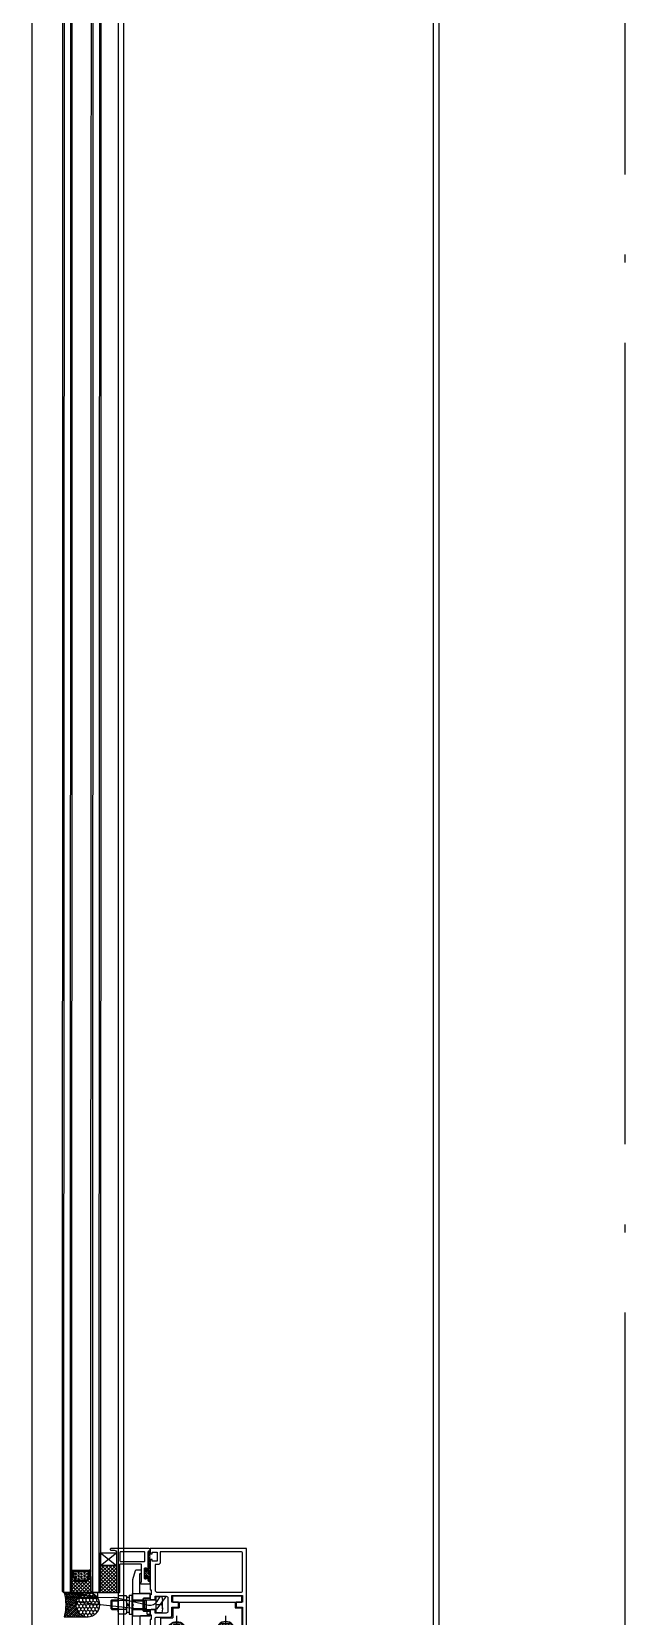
# Model space of a CAD drawing. Extents: x 6843040 to 15500510, y -6507076 to -4940511.
# Drawn here: x 7647908 to 7648278, y -6177391 to -6176403 of the extents above; entities that cross this region are included whole.
import ezdxf

# ---------------------------------------------------------------- set-up
doc = ezdxf.new("R2010")
doc.units = 0
doc.header["$LTSCALE"] = 1000
doc.header["$MEASUREMENT"] = 0
for name, pattern in [('CENTER', [50.8, 31.75, -6.35, 6.35, -6.35]), ('DOTE', [2.42, 2, -0.2, 0.02, -0.2]), ('HIDDEN', [0.375, 0.25, -0.125])]:
    doc.linetypes.add(name, pattern=pattern)
for name, color, linetype in [('-07B2-附件', 8, 'Continuous'), ('1', 1, 'Continuous'), ('CENTER中心线层', 1, 'CENTER'), ('DOTE', 8, 'DOTE'), ('FASTENER紧固件', 2, 'Continuous'), ('FRSTENER紧固件', 2, 'Continuous'), ('GC', 3, 'Continuous'), ('LT-dim 20', 253, 'Continuous'), ('LT-dim 8', 253, 'Continuous'), ('LT-Fill-玻璃1', 14, 'Continuous'), ('LT-中线', 6, 'Continuous'), ('LT-玻璃', 4, 'Continuous'), ('LT-细线', 1, 'Continuous'), ('LT-铝板', 31, 'Continuous'), ('PJ', 25, 'Continuous'), ('XC', 61, 'Continuous'), ('ZX', 1, 'CENTER'), ('密封胶填充', 111, 'Continuous'), ('批荡层', 213, 'Continuous'), ('泡沫棒填充', 71, 'Continuous')]:
    doc.layers.add(name, color=color, linetype=linetype)

# ---------------------------------------------------------------- blocks, each defined once
blk = doc.blocks.new('LT-BLK-20221110170712', base_point=(70366.62, 148976.21))
at = {"layer": 'LT-铝板'}
blk.add_lwpolyline([(70377.32, 148988.71), (70366.82, 148988.71, 0.414214), (70366.32, 148988.21), (70366.32, 148986.21, 0.414214), (70366.82, 148985.71), (70370.32, 148985.71, -0.414214), (70370.82, 148985.21), (70370.82, 148981.71), (70370.82, 148978.21, -0.414214), (70370.32, 148977.71), (70366.82, 148977.71, 0.414214), (70366.32, 148977.21), (70366.32, 148975.21, 0.414214), (70366.82, 148974.71), (70372.32, 148974.71, -0.414214), (70372.82, 148974.21), (70372.82, 148962.71, -0.414214), (70372.32, 148962.21, 0.414214), (70371.82, 148961.71), (70371.82, 148960.71, 0.414214), (70372.32, 148960.21), (70375.33, 148960.21, 0.339454), (70375.81, 148960.58), (70377.32, 148966.21), (70377.32, 148981.21), (70376.82, 148981.71), (70377.32, 148982.21)], format="xyb", close=True, dxfattribs=at)
blk = doc.blocks.new('LT-BLK-20221110170731', base_point=(70370.08, 148951.27))
at = {"layer": 'LT-铝板'}
for points in [[(70391.52, 148949.71, 0.414214), (70391.02, 148950.21), (70389.02, 148950.21, -0.414214), (70387.52, 148951.71), (70387.52, 148976.21, 0.414214), (70387.02, 148976.71), (70386.02, 148976.71, 0.414214), (70385.52, 148976.21), (70385.52, 148959.21, -0.414214), (70385.02, 148958.71), (70372.62, 148958.71, -0.414214), (70372.12, 148959.21), (70372.12, 148969.84, -0.267949), (70372.37, 148970.28, 0.267949), (70372.62, 148970.71), (70372.62, 148970.71, 0.414214), (70372.12, 148971.21), (70367.37, 148971.21, 0.414214), (70366.62, 148970.46), (70366.62, 148970.46, 0.402543), (70367.34, 148969.71, -0.402543), (70367.82, 148969.21), (70367.82, 148967.21, 0.414214), (70368.32, 148966.71, 0.414214), (70368.82, 148967.21), (70368.82, 148967.71, -0.414214), (70369.32, 148968.21), (70369.62, 148968.21, -0.414214), (70370.12, 148967.71), (70370.12, 148961.71, -0.414214), (70369.62, 148961.21), (70369.32, 148961.21, -0.414214), (70368.82, 148961.71), (70368.82, 148962.21, 0.414214), (70368.32, 148962.71), (70368.32, 148962.71, 0.414214), (70367.82, 148962.21), (70367.82, 148951.21, -0.402543), (70367.34, 148950.71, 0.402543), (70366.62, 148949.96, 0.414214), (70367.37, 148949.21), (70391.02, 148949.21, 0.414214)], [(70385.02, 148951.21, 0.414214), (70385.52, 148951.71), (70385.52, 148956.71, 0.414214), (70385.02, 148957.21), (70370.32, 148957.21, 0.414214), (70369.82, 148956.71), (70369.82, 148951.71, 0.414214), (70370.32, 148951.21)]]:
    blk.add_lwpolyline(points, format="xyb", close=True, dxfattribs=at)
blk = doc.blocks.new('LT-BLK-20221110171121', base_point=(70395.52, 148950.21))
at = {"layer": '1'}
h = blk.add_hatch(dxfattribs=at)
h.set_pattern_fill('ANSI37', color=252, scale=0.5, angle=-180, style=0)
h.set_pattern_definition([(315, (70258.9578, 147994.0747), (-1.122532, -1.122532), []), (225, (70258.9578, 147994.0747), (-1.122532, 1.122532), [])])
h.paths.add_polyline_path([(70387.52, 148973.71), (70387.52, 148956.71), (70397.52, 148956.71), (70397.52, 148973.71)])
at = {"layer": '1', "color": 252}
for p, q in [((70397.52, 148948.91), (70387.52, 148956.71)), ((70397.52, 148956.71), (70387.52, 148948.91)), ((70397.52, 148948.91), (70387.52, 148956.71)), ((70397.52, 148956.71), (70387.52, 148948.91))]:
    blk.add_line(p, q, dxfattribs=at)
at = {"layer": 'LT-细线'}
for points in [[(70397.52, 148972.71), (70398.52, 148973.71), (70387.52, 148973.71)], [(70397.52, 148972.71), (70397.52, 148948.91), (70387.52, 148948.91), (70387.52, 148973.71)], [(70387.52, 148956.71), (70397.52, 148956.71)]]:
    blk.add_lwpolyline(points, dxfattribs=at)
blk = doc.blocks.new('LT-BLK-20221110170740', base_point=(70370.12, 148964.71))
at = {"layer": 'LT-细线', "lineweight": 25}
blk.add_lwpolyline([(70366.52, 148952.21), (70366.52, 148951.41, 0.414214), (70366.72, 148951.21), (70367.62, 148951.21, 0.414214), (70367.82, 148951.41), (70367.82, 148963.16, -0.414214), (70367.97, 148963.31), (70369.02, 148963.31, -0.487404), (70369.12, 148963.16), (70369.12, 148961.96, 0.414214), (70369.27, 148961.81), (70369.97, 148961.81, 0.414214), (70370.12, 148961.96), (70370.12, 148967.46, 0.414214), (70369.97, 148967.61), (70369.27, 148967.61, 0.414214), (70369.12, 148967.46), (70369.12, 148966.26, -0.487404), (70369.02, 148966.11), (70367.97, 148966.11, -0.414214), (70367.82, 148966.26), (70367.82, 148969.01, 0.414214), (70367.62, 148969.21), (70366.72, 148969.21, 0.414214), (70366.52, 148969.01), (70366.52, 148968.21, -0.287157), (70366.52, 148966.21, -0.287157), (70366.52, 148964.21, -0.287157), (70366.52, 148962.21, -0.287157), (70366.52, 148960.21, -0.287157), (70366.52, 148958.21, -0.287157), (70366.52, 148956.21, -0.287157), (70366.52, 148954.21, -0.287157)], format="xyb", close=True, dxfattribs=at)
blk = doc.blocks.new('LT-BLK-20221110170832', base_point=(70370.12, 148964.71))
at = {"layer": '1'}
h = blk.add_hatch(dxfattribs=at)
h.set_pattern_fill('ANSI31', color=252, scale=0.3, angle=-180, style=0)
h.set_pattern_definition([(315, (69125.05355, 144959.7555), (-0.6735192, -0.6735192), [])])
h.paths.add_polyline_path([(70367.82, 148963.16, -0.414214), (70367.97, 148963.31), (70369.02, 148963.31, -0.487404), (70369.12, 148963.16), (70369.12, 148961.96, 0.414214), (70369.27, 148961.81), (70369.97, 148961.81, 0.414214), (70370.12, 148961.96), (70370.12, 148967.46, 0.414214), (70369.97, 148967.61), (70369.27, 148967.61, 0.414214), (70369.12, 148967.46), (70369.12, 148966.26, -0.487404), (70369.02, 148966.11), (70367.97, 148966.11, -0.414214), (70367.82, 148966.26), (70367.82, 148969.01, 0.414214), (70367.62, 148969.21), (70366.72, 148969.21, 0.414214), (70366.52, 148969.01), (70366.52, 148968.21, -0.287157), (70366.52, 148966.21, -0.287157), (70366.52, 148964.21, -0.287157), (70366.52, 148962.21, -0.287157), (70366.52, 148960.21, -0.287157), (70366.52, 148958.21, -0.287157), (70366.52, 148956.21, -0.287157), (70366.52, 148954.21, -0.287157), (70366.52, 148952.21), (70366.52, 148951.41, 0.414214), (70366.72, 148951.21), (70367.62, 148951.21, 0.414214), (70367.82, 148951.41)])
at = {"layer": 'LT-细线'}
blk.add_blockref('LT-BLK-20221110170740', (70370.12, 148964.71), dxfattribs=at)
blk = doc.blocks.new('LT-耐候密封胶缝')
at = {"layer": '密封胶填充'}
h = blk.add_hatch(dxfattribs=at)
h.set_pattern_fill('ANSI38', color=8, scale=0.04, angle=180, style=0)
h.set_pattern_definition([(225, (-9e-13, 6e-11), (0.0449013, -0.0449013), []), (315, (-9e-13, 6e-11), (0.134704, -0.0449013), [0.15875, -0.09525])])
edge = h.paths.add_edge_path()
edge.add_line((0.5, -1), (0.5, -0.02))
edge.add_arc((0, 1.798), 1.885, 254.61982, 285.38016, ccw=False)
edge.add_line((-0.5, -0.02), (-0.5, -1))
edge.add_arc((0, -1), 0.5, 0, 180, ccw=False)
at = {"layer": '泡沫棒填充'}
h = blk.add_hatch(dxfattribs=at)
h.set_pattern_fill('HONEY', color=8, scale=0.026667, angle=180, style=0)
h.set_pattern_definition([(180, (104.55329, -12.9341), (-0.127, -0.073323467), [0.08466667, -0.16933333]), (300, (104.55329, -12.9341), (0.126999985, -0.073323493), [0.08466667, -0.16933333]), (240, (104.55329, -12.9341), (-1.5e-08, -0.14664696), [-0.16933333, 0.08466667])])
h.paths.add_polyline_path([(0.5, -1, -1), (-0.5, -1, -1)])
at = {"layer": 'LT-细线'}
for points in [[(-0.5, -1), (-0.5, -0.02)], [(0.5, -0.02), (0.5, -1)]]:
    blk.add_lwpolyline(points, dxfattribs=at)
blk.add_lwpolyline([(-0.5, -0.02, 0.135029), (0.5, -0.02, 0.135029)], format="xyb", dxfattribs=at)
blk.add_circle((0, -1), 0.5, dxfattribs=at)
blk = doc.blocks.new('*U251')
at = {"layer": '-07B2-附件', "color": 6, "lineweight": -3}
for p, q in [((-5, 3.61), (-5, 0)), ((5, 0), (-5, 0)), ((-3, -15.1), (-3, 0)), ((0, 3.61), (0, 0)), ((0, 3.61), (0, 0)), ((3, -15.1), (3, 0)), ((5, 3.61), (5, 0)), ((-3, -6), (-2.4, -7.2)), ((3, -6), (-3, -6)), ((3, -7.2), (-3, -7.2)), ((-2.4, -15.1), (-2.4, -7.2)), ((3, -6), (2.4, -7.2)), ((2.4, -15.1), (2.4, -7.2)), ((6, -15.1), (-6, -15.1)), ((-6, -16.7), (-6, -15.1)), ((6, -16.7), (-6, -16.7)), ((-5.77, -23.11), (-5.77, -18.69)), ((-4.65, -18.3), (-4.65, -16.7)), ((4.65, -18.3), (-4.65, -18.3)), ((3.9, -18.3), (-3.9, -18.3)), ((-2.88, -23.11), (-2.88, -18.69)), ((0, -18.3), (-0.92, -16.7)), ((0.92, -18.3), (0, -16.7)), ((2.89, -23.11), (2.89, -18.69)), ((4.65, -18.3), (4.65, -16.7)), ((5.78, -23.11), (5.78, -18.69)), ((6, -16.7), (6, -15.1)), ((-4.33, -23.5), (4.33, -23.5)), ((-3, -27.5), (-3, -23.5)), ((3, -27.5), (-3, -27.5)), ((-3, -27.5), (-2.4, -28.1)), ((-2.4, -28.1), (-2.4, -23.5)), ((2.4, -28.1), (-2.4, -28.1)), ((2.4, -28.1), (2.4, -23.5)), ((3, -27.5), (2.4, -28.1)), ((3, -27.5), (3, -23.5))]:
    blk.add_line(p, q, dxfattribs=at)
blk.add_lwpolyline([(-2.5, 4.08), (2.5, 4.08)], dxfattribs=at)
for centre, radius, start, end in [((-2.5, -2.83), 6.91, 68.79398, 111.20602), ((2.5, -2.83), 6.91, 68.79398, 111.20602), ((-4.33, -21.19), 2.89, 60, 120), ((0, -29.27), 10.97, 74.73852, 105.26148), ((4.33, -21.19), 2.89, 60, 120), ((-4.33, -20.61), 2.89, 240, 300), ((0, -12.53), 10.97, 254.73852, 285.26148), ((4.33, -20.61), 2.89, 240, 300)]:
    blk.add_arc(centre, radius, start, end, dxfattribs=at)
blk = doc.blocks.new('*U167')
at = {"layer": 'CENTER中心线层', "ltscale": 3}
for p, q in [((5.23, 0), (-4.69, 0)), ((0, 4.99), (0, -4.98))]:
    blk.add_line(p, q, dxfattribs=at)
at = {"layer": 'FASTENER紧固件'}
for p, q in [((-2.48, 0.65), (-0.63, 0.38)), ((-2.06, 0.59), (-2.06, -0.59)), ((-1.56, 0.52), (-0.79, 0.79)), ((-0.52, 1.56), (-0.79, 0.79)), ((-0.79, 0.79), (-0.45, 0.45)), ((-0.65, 2.48), (-0.38, 0.63)), ((-0.63, 0.38), (-0.45, 0.45)), ((-0.63, -0.38), (-0.63, 0.38)), ((0.59, 2.06), (-0.59, 2.06)), ((-0.45, 0.45), (-0.38, 0.63)), ((-0.38, 0.63), (0.38, 0.63)), ((0.65, 2.48), (0.38, 0.63)), ((0.38, 0.63), (0.45, 0.45)), ((0.79, 0.79), (0.45, 0.45)), ((0.45, 0.45), (0.63, 0.38)), ((0.52, 1.56), (0.79, 0.79)), ((2.48, 0.65), (0.63, 0.38)), ((0.63, 0.38), (0.63, -0.38)), ((1.56, 0.52), (0.79, 0.79)), ((2.06, 0.59), (2.06, -0.59)), ((-2.48, -0.65), (-0.63, -0.38)), ((-1.56, -0.52), (-0.79, -0.79)), ((-0.79, -0.79), (-0.45, -0.45)), ((-0.52, -1.56), (-0.79, -0.79)), ((-0.65, -2.48), (-0.38, -0.63)), ((-0.45, -0.45), (-0.63, -0.38)), ((0.59, -2.06), (-0.59, -2.06)), ((-0.38, -0.63), (-0.45, -0.45)), ((0.38, -0.63), (-0.38, -0.63)), ((0.45, -0.45), (0.38, -0.63)), ((0.65, -2.48), (0.38, -0.63)), ((0.63, -0.38), (0.45, -0.45)), ((0.79, -0.79), (0.45, -0.45)), ((0.52, -1.56), (0.79, -0.79)), ((2.48, -0.65), (0.63, -0.38)), ((1.56, -0.52), (0.79, -0.79))]:
    blk.add_line(p, q, dxfattribs=at)
blk.add_circle((0, 0), 4, dxfattribs=at)
blk = doc.blocks.new('M6-W-F')
at = {"layer": 'PJ', "extrusion": (0.866025, -0.5, 0)}
for p, q in [((-3.02, 4.78), (-5.64, 0.22)), ((3.02, -4.78), (5.64, -0.22))]:
    blk.add_line(p, q, dxfattribs=at)
at = {"layer": 'PJ', "extrusion": (0, 1, 0)}
for p, q in [((2.63, 5), (-2.63, 5)), ((-2.63, -5), (2.63, -5))]:
    blk.add_line(p, q, dxfattribs=at)
at = {"layer": 'PJ', "extrusion": (0.866025, 0.5, 0)}
for p, q in [((5.64, 0.22), (3.02, 4.78)), ((-5.64, -0.22), (-3.02, -4.78))]:
    blk.add_line(p, q, dxfattribs=at)
at = {"layer": 'PJ'}
for radius in [6, 4.45, 2.46]:
    blk.add_circle((0, 0), radius, dxfattribs=at)
for radius, start, end in [(5.65, 177.73949, 182.26051), (5.65, 117.73949, 122.26051), (3, 275.72958, 185.72958), (5.65, 57.73949, 62.26051), (5.65, 357.73949, 2.26051), (5.65, 237.73949, 242.26051), (5.65, 297.73949, 302.26051)]:
    blk.add_arc((0, 0), radius, start, end, dxfattribs=at)
at = {"layer": 'ZX', "ltscale": 0.6, "extrusion": (1, 0, 0)}
blk.add_line((0, -9.53), (0, 9.52), dxfattribs=at)
at = {"layer": 'ZX', "ltscale": 0.6, "extrusion": (0, 1, 0)}
blk.add_line((9.52, 0), (-9.53, 0), dxfattribs=at)
blk = doc.blocks.new('LT-BLK-20240527212027', base_point=(-4578.66, 6644.87))
at = {"layer": 'LT-中线', "ltscale": 10}
for p, q in [((-4558.16, 6648.87), (-4601.16, 6648.87)), ((-4601.16, 6644.87), (-4601.16, 6648.87)), ((-4558.16, 6644.87), (-4601.16, 6644.87)), ((-4597.16, 6644.87), (-4597.16, 6641.37)), ((-4562.16, 6644.87), (-4562.16, 6641.37)), ((-4558.16, 6644.87), (-4558.16, 6648.87)), ((-4597.16, 6641.37), (-4601.16, 6641.37)), ((-4601.16, 6641.37), (-4601.16, 6614.37)), ((-4558.16, 6641.37), (-4562.16, 6641.37)), ((-4558.16, 6641.37), (-4558.16, 6635.12)), ((-4550.66, 6635.12), (-4558.16, 6635.12)), ((-4550.66, 6614.37), (-4550.66, 6635.12)), ((-4564.16, 6614.37), (-4601.16, 6614.37)), ((-4564.16, 6614.37), (-4550.66, 6614.37))]:
    blk.add_line(p, q, dxfattribs=at)
at = {"layer": 'FRSTENER紧固件', "xscale": -1, "rotation": 180}
blk.add_blockref('*U167', (-4575.91, 6624.37), dxfattribs=at)
at = {"layer": 'PJ'}
blk.add_blockref('M6-W-F', (-4591.16, 6626.87), dxfattribs=at)
at = {"layer": 'PJ', "xscale": -1}
blk.add_blockref('M6-W-F', (-4560.66, 6626.87), dxfattribs=at)
blk = doc.blocks.new('LT-BLK-20240528090141', base_point=(2057.88, 290.46))
at = {"layer": 'XC'}
blk.add_line((2100.52, 295.56), (2059.25, 291.16), dxfattribs=at)
blk.add_lwpolyline([(2100.52, 295.56), (2107.6, 297.41, 0.340873), (2107.97, 297.9), (2107.97, 298.06, 0.414214), (2107.47, 298.56), (2079.19, 298.66, 0.057672), (2076.91, 298.39), (2057.51, 293.84, -0.325637), (2052.09, 296.13), (2050.47, 298.82, 0.266494), (2049.6, 299.31), (2047.43, 299.31, 0.613237), (2047.03, 298.52), (2052.23, 291.38, 0.239743), (2053.04, 290.96), (2055.88, 290.96, -0.414214), (2056.38, 290.46), (2056.38, 288.46, 0.414214), (2056.88, 287.96), (2057.88, 287.96, 0.414214), (2058.38, 288.46), (2058.38, 290.17, -0.374148), (2059.25, 291.16)], format="xyb", dxfattribs=at)
blk = doc.blocks.new('LT-BLK-20240528090345', base_point=(1986.38, 298.62))
at = {"layer": 'LT-细线'}
blk.add_lwpolyline([(1986.38, 301.56), (1986.38, 298.62), (2005.47, 298.56), (2005.48, 301.56), (1986.38, 301.56), (2005.47, 298.56), (1986.38, 298.62), (2005.48, 301.56)], dxfattribs=at)
blk = doc.blocks.new('LT-BLK-20240910160700', base_point=(-5089123.43, -205701.59))
at = {"layer": 'LT-铝板'}
for points in [[(-5089076.93, -205700.09), (-5089076.93, -205695.84), (-5089120.93, -205695.84), (-5089120.93, -205700.09), (-5089116.93, -205700.09), (-5089116.93, -205703.09), (-5089120.93, -205703.09), (-5089120.93, -205732.99), (-5089117.83, -205732.99, -1), (-5089117.83, -205734.79), (-5089120.43, -205734.79), (-5089120.43, -205736.59), (-5089123.43, -205736.59), (-5089123.43, -205666.59), (-5089063.43, -205666.59), (-5089063.43, -205669.84), (-5089064.63, -205669.84), (-5089064.63, -205668.79), (-5089067.63, -205668.79), (-5089067.63, -205674.39), (-5089064.63, -205674.39), (-5089064.63, -205673.34), (-5089063.43, -205673.34), (-5089063.43, -205687.09), (-5089063.43, -205687.09), (-5089063.43, -205690.09), (-5089063.43, -205690.09), (-5089063.43, -205692.34), (-5089063.93, -205692.34), (-5089063.93, -205695.34), (-5089063.43, -205695.34), (-5089063.43, -205698.34), (-5089066.43, -205698.34), (-5089066.43, -205696.34), (-5089073.43, -205696.34, 0.414214), (-5089074.43, -205697.34), (-5089074.43, -205705.84, 0.414214), (-5089073.43, -205706.84), (-5089066.43, -205706.84), (-5089066.43, -205704.84), (-5089063.43, -205704.84), (-5089063.43, -205707.84), (-5089063.93, -205707.84), (-5089063.93, -205710.84), (-5089063.43, -205710.84), (-5089063.43, -205729.84), (-5089064.63, -205729.84), (-5089064.63, -205728.79), (-5089067.63, -205728.79), (-5089067.63, -205734.39), (-5089064.63, -205734.39), (-5089064.63, -205733.34), (-5089063.43, -205733.34), (-5089063.43, -205736.59), (-5089069.43, -205736.59), (-5089069.43, -205734.79), (-5089072.03, -205734.79, -1), (-5089072.03, -205732.99), (-5089069.43, -205732.99), (-5089069.43, -205728.09, -0.414214), (-5089067.93, -205726.59), (-5089066.43, -205726.59), (-5089066.43, -205710.34, 0.414214), (-5089067.43, -205709.34), (-5089075.93, -205709.34, -0.414214), (-5089076.93, -205708.34), (-5089076.93, -205703.09), (-5089080.93, -205703.09), (-5089080.93, -205700.09)], [(-5089120.93, -205692.84), (-5089120.93, -205669.59, -0.414214), (-5089119.93, -205668.59), (-5089069.63, -205668.59), (-5089069.63, -205675.09, 0.414214), (-5089068.13, -205676.59), (-5089066.43, -205676.59), (-5089066.43, -205692.34, -0.414214), (-5089067.93, -205693.84), (-5089119.93, -205693.84, -0.414214)]]:
    blk.add_lwpolyline(points, format="xyb", close=True, dxfattribs=at)

msp = doc.modelspace()

# ---------------------------------------------------------------- hatches: boundary and pattern name
at = {"layer": '1'}
h = msp.add_hatch(dxfattribs=at)
h.set_pattern_fill('ANSI37', color=252, scale=0.5, angle=-180, style=0)
h.set_pattern_definition([(225, (14424635.9356, -6228898.7024), (1.12253201513, -1.12253201513), []), (315, (14424635.9356, -6228898.7024), (1.12253201513, 1.12253201513), [])])
h.paths.add_polyline_path([(7647935.1, -6177369.39), (7647933.6, -6177366.39), (7647932.6, -6177366.39), (7647932.6, -6177375.39), (7647931.6, -6177376.39), (7647945.6, -6177376.39), (7647944.6, -6177375.39), (7647944.6, -6177366.39), (7647943.6, -6177366.39), (7647942.1, -6177369.39)])
h = msp.add_hatch(dxfattribs=at)
h.set_pattern_fill('ANSI37', color=252, scale=0.1, angle=-180, style=0)
h.set_pattern_definition([(225, (14424635.9356, -6228898.7024), (0.224506403027, -0.224506403027), []), (315, (14424635.9356, -6228898.7024), (0.224506403027, 0.224506403027), [])])
h.paths.add_polyline_path([(7647944.6, -6177362.39), (7647943.6, -6177362.39), (7647943.6, -6177366.39), (7647944.6, -6177366.39)])
h.paths.add_polyline_path([(7647933.6, -6177362.39), (7647932.6, -6177362.39), (7647932.6, -6177366.39), (7647933.6, -6177366.39)])
h = msp.add_hatch(dxfattribs=at)
h.set_pattern_fill('HEX', color=252, scale=0.19, angle=-360, style=0)
h.set_pattern_definition([(360, (14424635.9356, -6228898.7024), (1e-15, 1.0448594), [0.60325, -1.2065]), (120, (14424635.9356, -6228898.7024), (-0.90487478378, -0.5224297), [0.60325, -1.2065]), (60, (14424636.5388, -6228898.7024), (-0.90487478378, 0.5224297), [0.60325, -1.2065])])
h.paths.add_polyline_path([(7647941.9, -6177368.89), (7647943.1, -6177366.27), (7647943.1, -6177362.89), (7647934.1, -6177362.89), (7647934.1, -6177366.27), (7647935.4, -6177368.89)])

# ---------------------------------------------------------------- linework, layer by layer
at = {"color": 253}
msp.add_lwpolyline([(7647932.6, -6177366.39), (7647933.6, -6177366.39), (7647935.1, -6177369.39), (7647942.1, -6177369.39), (7647943.6, -6177366.39), (7647944.6, -6177366.39), (7647944.6, -6177375.39), (7647945.6, -6177376.39), (7647931.6, -6177376.39), (7647932.6, -6177375.39), (7647932.6, -6177366.39)], dxfattribs=at)
for points in [[(7647932.6, -6177362.39), (7647933.6, -6177362.39), (7647933.6, -6177366.39), (7647932.6, -6177366.39)], [(7647935.1, -6177369.39), (7647933.6, -6177366.39), (7647933.6, -6177362.39), (7647943.6, -6177362.39), (7647943.6, -6177366.39), (7647942.1, -6177369.39)], [(7647941.79, -6177368.89), (7647935.4, -6177368.89), (7647934.1, -6177366.27), (7647934.1, -6177362.89), (7647943.1, -6177362.89), (7647943.1, -6177366.27)], [(7647944.6, -6177362.39), (7647943.6, -6177362.39), (7647943.6, -6177366.39), (7647944.6, -6177366.39)]]:
    msp.add_lwpolyline(points, close=True, dxfattribs=at)
at = {"layer": 'DOTE', "ltscale": 0.25}
msp.add_line((7648277.69, -6180726.67), (7648277.69, -6153883.89), dxfattribs=at)
at = {"layer": 'GC', "color": 8, "linetype": 'HIDDEN', "ltscale": 20}
for p, q in [((7647965.19, -6178763.89), (7647965.19, -6173692.93)), ((7647965.19, -6178763.89), (7647965.19, -6173692.93)), ((7648158.19, -6178763.89), (7648158.19, -6173692.93))]:
    msp.add_line(p, q, dxfattribs=at)
at = {"layer": 'LT-玻璃', "color": 8}
for p, q in [((7647928.7, -6173692.93), (7647927.6, -6177376.39)), ((7647932.69, -6173692.93), (7647931.6, -6177376.39)), ((7647946.69, -6173692.93), (7647945.6, -6177376.39)), ((7647950.69, -6173692.93), (7647949.6, -6177376.39))]:
    msp.add_line(p, q, dxfattribs=at)
at = {"layer": 'LT-玻璃', "color": 150}
for points in [[(7647927.69, -6173692.93), (7647926.6, -6177375.39), (7647927.6, -6177376.39), (7647931.6, -6177376.39), (7647932.6, -6177375.39), (7647933.69, -6173692.93)], [(7647951.69, -6173692.93), (7647950.6, -6177375.39), (7647949.6, -6177376.39), (7647945.6, -6177376.39), (7647944.6, -6177375.39), (7647945.69, -6173692.93)]]:
    msp.add_lwpolyline(points, dxfattribs=at)
at = {"layer": 'LT-铝板'}
for p, q in [((7647961.69, -6178763.89), (7647961.69, -6173692.93)), ((7647961.69, -6178763.89), (7647961.69, -6173692.93)), ((7648161.69, -6178763.89), (7648161.69, -6173692.93))]:
    msp.add_line(p, q, dxfattribs=at)
at = {"layer": '批荡层'}
msp.add_lwpolyline([(7648247.69, -6153863.89), (7647907.69, -6153841.77), (7647907.69, -6178763.89)], dxfattribs=at)

# ---------------------------------------------------------------- block references
at = {"layer": '-07B2-附件', "xscale": -1, "rotation": 270}
msp.add_blockref('*U251', (7647985.1, -6177383.89), dxfattribs=at)
at = {"xscale": -1}
for name, p in [('LT-BLK-20240528090345', (7647948.6, -6177379.33)), ('LT-BLK-20240528090141', (7647980.1, -6177387.49))]:
    msp.add_blockref(name, p, dxfattribs=at)
at = {"layer": 'LT-dim 20', "ltscale": 10, "xscale": -1}
msp.add_blockref('LT-BLK-20240527212027', (7648016.1, -6177382.39), dxfattribs=at)
at = {"layer": 'LT-dim 8', "ltscale": 1000, "xscale": -1}
msp.add_blockref('LT-BLK-20240910160700', (7648041.6, -6177383.89), dxfattribs=at)
at = {"layer": 'LT-dim 8', "rotation": 180}
msp.add_blockref('LT-BLK-20221110171121', (7647952.6, -6177352.89), dxfattribs=at)
at = {"layer": 'LT-Fill-玻璃1', "rotation": 180}
for name, p in [('LT-BLK-20221110170731', (7647978.04, -6177350.95)), ('LT-BLK-20221110170712', (7647981.3, -6177378.39))]:
    msp.add_blockref(name, p, dxfattribs=at)
at = {"layer": 'LT-Fill-玻璃1', "xscale": -14.99939610215067, "yscale": 14.99939610215067, "zscale": 14.99939610215067, "rotation": 89.99852449144697}
msp.add_blockref('LT-耐候密封胶缝', (7647927.6, -6177383.89), dxfattribs=at)
at = {"layer": 'LT-Fill-玻璃1', "xscale": -1}
msp.add_blockref('LT-BLK-20221110170712', (7647981.3, -6177389.39), dxfattribs=at)
at = {"layer": 'LT-细线', "rotation": 180}
msp.add_blockref('LT-BLK-20221110170832', (7647978, -6177364.39), dxfattribs=at)

doc.saveas('drawing.dxf')
